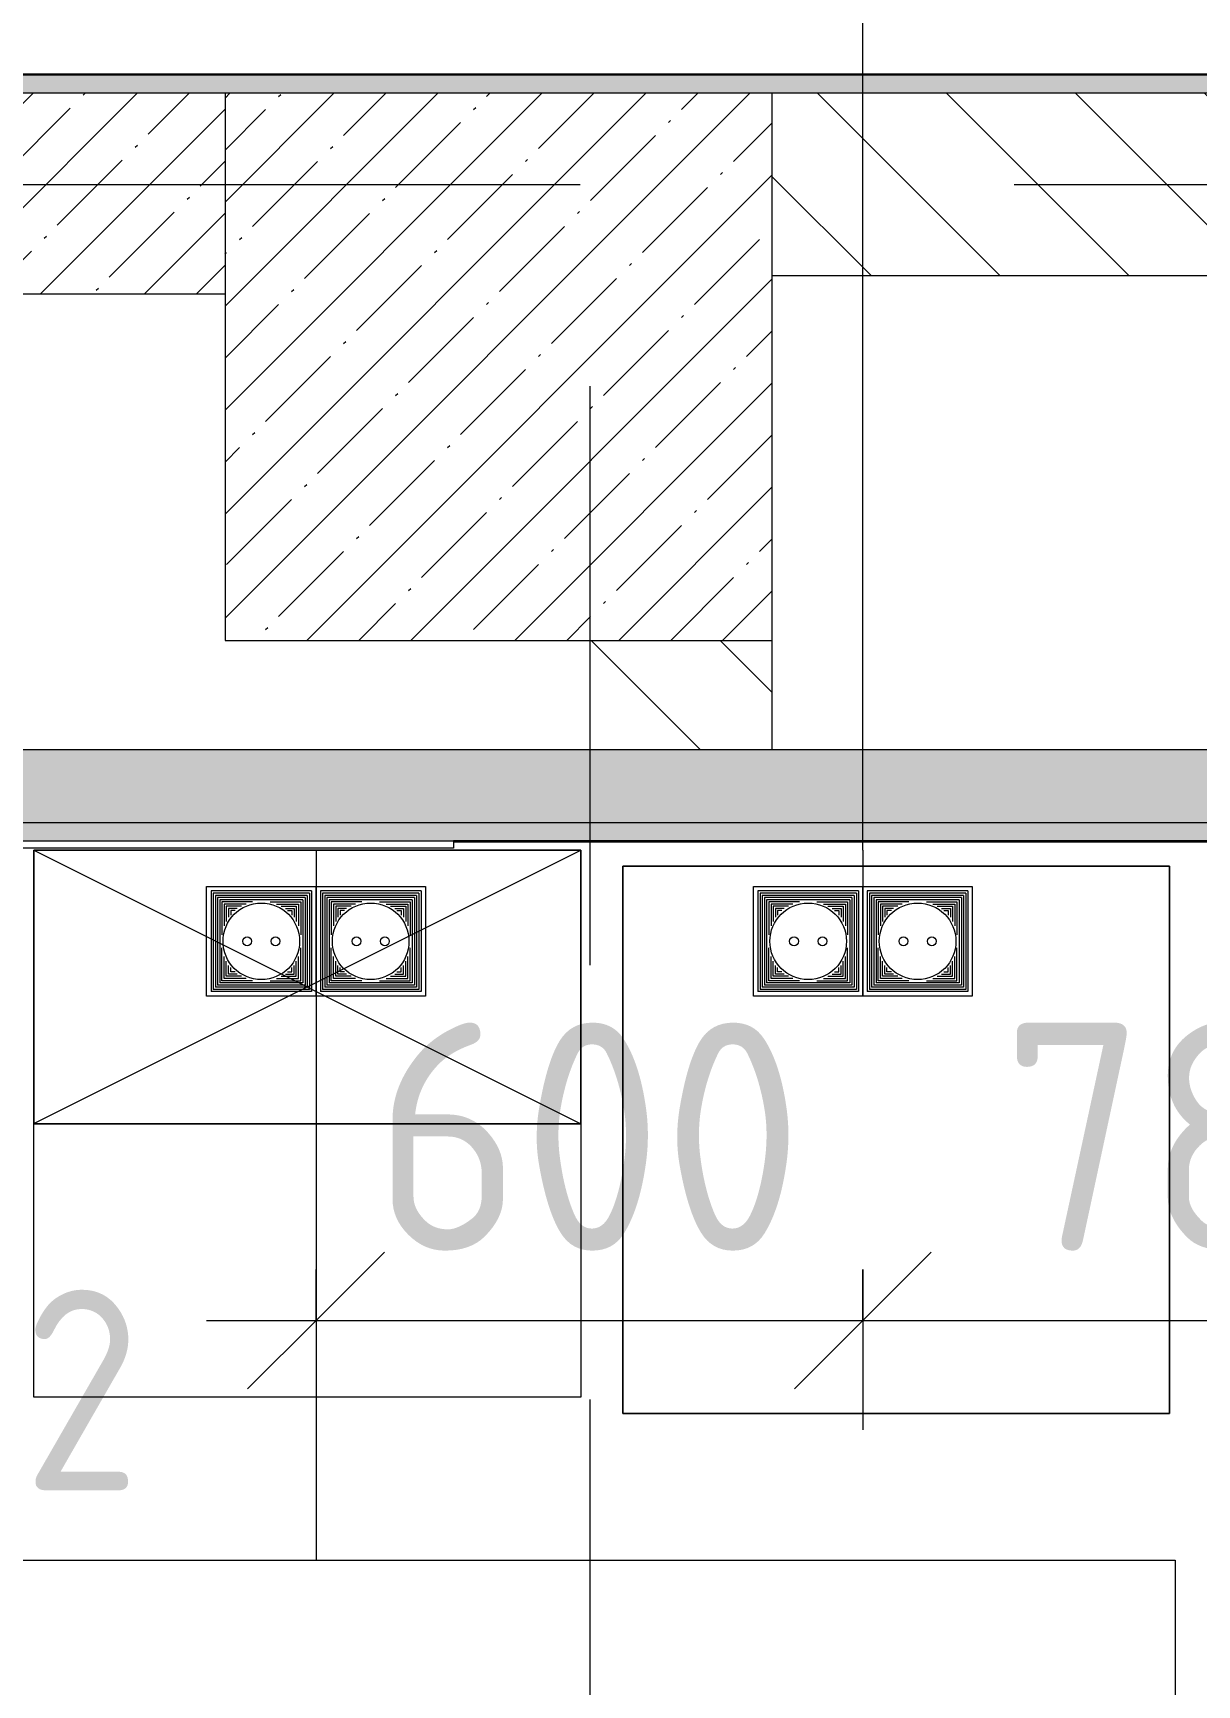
# Model space of a CAD drawing. Header units: millimetres. Extents: x -2911 to 185427, y -8553 to 29000.
# Drawn here: x 28999 to 30276, y 6154 to 7966 of the extents above; entities that cross this region are included whole.
import ezdxf

# ---------------------------------------------------------------- set-up
doc = ezdxf.new("R2010")
doc.units = ezdxf.units.MM
doc.linetypes.add('Осевая', pattern=[3175, 635, -476.25, 1587.5, -476.25])
for name, color, linetype, lineweight in [('A-ANNO-DIMS', 7, 'Continuous', 9), ('A-ANNO-DIMS-100', 7, 'Continuous', 9), ('A-DETL-GENF', 7, 'Continuous', 9), ('A-WALL', 7, 'Continuous', 9), ('E-ELEC-FIXT-IDEN', 7, 'Continuous', 9), ('I-WALL', 7, 'Continuous', 9), ('S-COLS', 7, 'Continuous', 9), ('Оси-2', 7, 'Осевая', 9), ('Электрические приборы', 7, 'Continuous', 9)]:
    doc.layers.add(name, color=color, linetype=linetype, lineweight=lineweight)
for name, color, linetype, lineweight, true_color in [('A-WALL-1', 7, 'Continuous', 9, 0x3c3c3c), ('A-WALL-FNSH-1', 7, 'Continuous', 9, 0x3c3c3c), ('I-FURN-1', 7, 'Continuous', 9, 0xf0f0f0), ('Оси розеток', 7, 'Continuous', 9, 0xff1e23)]:
    doc.layers.add(name, color=color, linetype=linetype, lineweight=lineweight, true_color=true_color)
doc.styles.add('GOST Common', font='GOST_Common.ttf', dxfattribs={"width": 0.9, "height": 220})
doc.styles.add('ISOCPEUR', font='isocpeur.ttf', dxfattribs={"width": 0.9, "height": 250})
doc.dimstyles.new('ISO-2_5_0_9К_БОЛЬШОЙ', dxfattribs={"dimscale": 304.8, "dimtxt": 248.995294, "dimasz": 0.492126, "dimexe": 0.393701, "dimexo": 0.984252, "dimgap": 0, "dimtad": 1, "dimdec": 0, "dimrnd": 10, "dimzin": 0, "dimdsep": 46, "dimtxsty": 'ISOCPEUR', "dimblk1": 'OBLIQUE', "dimblk2": 'OBLIQUE', "dimsah": 1, "dimcen": 0.09, "dimdle": 0.393701, "dimazin": 0, "dimtfac": 1, "dimtdec": 4, "dimtix": 1, "dimtmove": 0, "dimatfit": 3, "dimfxl": 1, "dimtvp": 1, "dimtolj": 1, "dimtzin": 0, "dimarcsym": 2})
pattern_1 = [(135, (0, 0), (-70.71068, -70.71068), [])]
pattern_2 = [(0, (0, 0), (121.92, 30.48), [10.058, -81.382, 10.058, -81.382, -487.68]), (0, (0, 0), (121.92, 30.48), [-182.88, 10.058, -172.822, 10.058, -81.382, -213.36]), (0, (0, 0), (121.92, 30.48), [-457.2, 10.058, -50.902, 10.058, -142.342]), (120, (45.72, 15.24), (-87.356454, 90.345817), [10.058, -81.382, 10.058, -81.382, -487.68]), (120, (45.72, 15.24), (-87.356454, 90.345817), [-182.88, 10.058, -172.822, 10.058, -81.382, -213.36]), (120, (45.72, 15.24), (-87.356454, 90.345817), [-457.2, 10.058, -50.902, 10.058, -142.342]), (240, (60.96, 76.2), (-34.563546, -120.825817), [10.058, -81.382, 10.058, -81.382, -487.68]), (240, (60.96, 76.2), (-34.563546, -120.825817), [-182.88, 10.058, -172.822, 10.058, -81.382, -213.36]), (240, (60.96, 76.2), (-34.563546, -120.825817), [-457.2, 10.058, -50.902, 10.058, -142.342])]

# ---------------------------------------------------------------- blocks, each defined once
blk = doc.blocks.new('BSC_Колонна _Прямоугольная - 600х600-23286269-План размещения напольных электротехнических лючков и розеток 2 этажа в осях 1-12')
at = {"layer": 'S-COLS'}
h = blk.add_hatch(dxfattribs=at)
h.set_pattern_fill('FP_1', color=256, style=0, pattern_type=2)
h.set_pattern_definition([(45, (-29509.74, -7600), (-57.02463, 57.02463), []), (45, (-29452.72, -7600), (-57.02463, 57.02463), [100.806, -20.161, 3.353, -16.808])])
h.paths.add_polyline_path([(-300, -300), (300, -300), (300, 300), (-300, 300), (-300, -89.1)])
for p, q in [((300, 300), (-300, 300)), ((-300, 300), (-300, -300)), ((300, -300), (300, 300)), ((-300, -300), (300, -300))]:
    blk.add_line(p, q, dxfattribs=at)
blk = doc.blocks.new('Холодильник встроенный 1180 мм - 3_9-25480617-План размещения напольных электротехнических лючков и розеток 2 этажа в осях 1-12')
at = {"layer": 'I-FURN-1'}
for p, q in [((305.1, 329.9), (-294.9, 329.9)), ((-294.9, 329.9), (-294.9, -270.1)), ((-294.9, -270.1), (-294.9, 329.9)), ((-294.9, 329.9), (305.1, 329.9)), ((305.1, -270.1), (305.1, 329.9)), ((305.1, 329.9), (305.1, -270.1)), ((-294.9, -270.1), (305.1, -270.1)), ((305.1, -270.1), (-294.9, -270.1))]:
    blk.add_line(p, q, dxfattribs=at)
blk = doc.blocks.new('Шкаф параметрический - 1_137-26238011-План размещения напольных электротехнических лючков и розеток 2 этажа в осях 1-12')
at = {"layer": 'I-FURN-1'}
for p, q in [((0, 0), (0, -300)), ((0, -300), (0, 0)), ((0.2, -299.9), (600, 0)), ((600, 0), (0.2, 0)), ((0.2, 0), (600, 0)), ((600, -300), (600, 0)), ((600, 0), (600, -300)), ((0.2, -0.1), (600, -300)), ((0.2, -300), (600, -300)), ((600, -300), (0.2, -300))]:
    blk.add_line(p, q, dxfattribs=at)
blk = doc.blocks.new('Стол базовый прямоугольный - 1_274а-26238015-План размещения напольных электротехнических лючков и розеток 2 этажа в осях 1-12')
at = {"layer": 'I-FURN-1'}
for p, q in [((-300, 300), (300, 300)), ((-300, -300), (-300, 300)), ((300, 300), (300, -300)), ((300, -300), (-300, -300))]:
    blk.add_line(p, q, dxfattribs=at)
blk = doc.blocks.new('Блок Розеток и Выключателей - Блок Розеток и Выключателей_SK2-27368986-План размещения напольных электротехнических лючков и розеток 2 этажа в осях 1-12')
at = {"layer": 'A-DETL-GENF'}
for p, q in [((-120, -40), (0, -40)), ((-120, -160), (-120, -40)), ((-115.2, -44.8), (-115.2, -155.2)), ((-4.8, -44.8), (-115.2, -44.8)), ((-112.8, -47.2), (-112.8, -152.8)), ((-7.2, -47.2), (-112.8, -47.2)), ((-9.6, -49.6), (-110.4, -49.6)), ((-110.4, -49.6), (-110.4, -150.4)), ((-12, -52), (-108, -52)), ((-108, -52), (-108, -148)), ((-12, -52), (-12, -148)), ((-9.6, -49.6), (-9.6, -150.4)), ((-7.2, -47.2), (-7.2, -152.8)), ((-4.8, -44.8), (-4.8, -155.2)), ((0, -40), (120, -40)), ((0, -160), (0, -40)), ((0, -40), (0, -160)), ((4.8, -44.8), (4.8, -155.2)), ((115.2, -44.8), (4.8, -44.8)), ((7.2, -47.2), (7.2, -152.8)), ((112.8, -47.2), (7.2, -47.2)), ((110.4, -49.6), (9.6, -49.6)), ((9.6, -49.6), (9.6, -150.4)), ((108, -52), (12, -52)), ((12, -52), (12, -148)), ((108, -52), (108, -148)), ((110.4, -49.6), (110.4, -150.4)), ((112.8, -47.2), (112.8, -152.8)), ((115.2, -44.8), (115.2, -155.2)), ((120, -40), (120, -160)), ((-14.4, -54.4), (-105.6, -54.4)), ((-105.6, -54.4), (-105.6, -145.6)), ((-69.6, -56.8), (-103.2, -56.8)), ((-103.2, -56.8), (-103.2, -92.8)), ((-76.8, -59.2), (-100.8, -59.2)), ((-100.8, -59.2), (-100.8, -83.2)), ((-81.6, -61.6), (-98.4, -61.6)), ((-98.4, -61.6), (-98.4, -78.4)), ((-86.4, -64), (-96, -64)), ((-96, -64), (-96, -73.6)), ((-88.8, -66.4), (-93.6, -66.4)), ((-93.6, -66.4), (-93.6, -71.2)), ((-50.4, -56.8), (-16.8, -56.8)), ((-43.2, -59.2), (-19.2, -59.2)), ((-38.4, -61.6), (-21.6, -61.6)), ((-33.6, -64), (-24, -64)), ((-31.2, -66.4), (-26.4, -66.4)), ((-26.4, -66.4), (-26.4, -71.2)), ((-24, -64), (-24, -73.6)), ((-21.6, -61.6), (-21.6, -78.4)), ((-19.2, -59.2), (-19.2, -83.2)), ((-16.8, -56.8), (-16.8, -92.8)), ((-14.4, -54.4), (-14.4, -145.6)), ((105.6, -54.4), (14.4, -54.4)), ((14.4, -54.4), (14.4, -145.6)), ((50.4, -56.8), (16.8, -56.8)), ((16.8, -56.8), (16.8, -92.8)), ((43.2, -59.2), (19.2, -59.2)), ((19.2, -59.2), (19.2, -83.2)), ((38.4, -61.6), (21.6, -61.6)), ((21.6, -61.6), (21.6, -78.4)), ((33.6, -64), (24, -64)), ((24, -64), (24, -73.6)), ((31.2, -66.4), (26.4, -66.4)), ((26.4, -66.4), (26.4, -71.2)), ((69.6, -56.8), (103.2, -56.8)), ((76.8, -59.2), (100.8, -59.2)), ((81.6, -61.6), (98.4, -61.6)), ((86.4, -64), (96, -64)), ((88.8, -66.4), (93.6, -66.4)), ((93.6, -66.4), (93.6, -71.2)), ((96, -64), (96, -73.6)), ((98.4, -61.6), (98.4, -78.4)), ((100.8, -59.2), (100.8, -83.2)), ((103.2, -56.8), (103.2, -92.8)), ((105.6, -54.4), (105.6, -145.6)), ((-103.2, -143.2), (-103.2, -107.2)), ((-16.8, -143.2), (-16.8, -107.2)), ((16.8, -143.2), (16.8, -107.2)), ((103.2, -143.2), (103.2, -107.2)), ((-100.8, -140.8), (-100.8, -116.8)), ((-98.4, -138.4), (-98.4, -121.6)), ((-96, -136), (-96, -126.4)), ((-24, -136), (-24, -126.4)), ((-21.6, -138.4), (-21.6, -121.6)), ((-19.2, -140.8), (-19.2, -116.8)), ((19.2, -140.8), (19.2, -116.8)), ((21.6, -138.4), (21.6, -121.6)), ((24, -136), (24, -126.4)), ((96, -136), (96, -126.4)), ((98.4, -138.4), (98.4, -121.6)), ((100.8, -140.8), (100.8, -116.8)), ((-69.6, -143.2), (-103.2, -143.2)), ((-76.8, -140.8), (-100.8, -140.8)), ((-81.6, -138.4), (-98.4, -138.4)), ((-86.4, -136), (-96, -136)), ((-93.6, -133.6), (-93.6, -128.8)), ((-88.8, -133.6), (-93.6, -133.6)), ((-50.4, -143.2), (-16.8, -143.2)), ((-43.2, -140.8), (-19.2, -140.8)), ((-38.4, -138.4), (-21.6, -138.4)), ((-33.6, -136), (-24, -136)), ((-31.2, -133.6), (-26.4, -133.6)), ((-26.4, -133.6), (-26.4, -128.8)), ((50.4, -143.2), (16.8, -143.2)), ((43.2, -140.8), (19.2, -140.8)), ((38.4, -138.4), (21.6, -138.4)), ((33.6, -136), (24, -136)), ((26.4, -133.6), (26.4, -128.8)), ((31.2, -133.6), (26.4, -133.6)), ((69.6, -143.2), (103.2, -143.2)), ((76.8, -140.8), (100.8, -140.8)), ((81.6, -138.4), (98.4, -138.4)), ((86.4, -136), (96, -136)), ((88.8, -133.6), (93.6, -133.6)), ((93.6, -133.6), (93.6, -128.8)), ((0, -160), (-120, -160)), ((-4.8, -155.2), (-115.2, -155.2)), ((-7.2, -152.8), (-112.8, -152.8)), ((-9.6, -150.4), (-110.4, -150.4)), ((-12, -148), (-108, -148)), ((-14.4, -145.6), (-105.6, -145.6)), ((120, -160), (0, -160)), ((115.2, -155.2), (4.8, -155.2)), ((112.8, -152.8), (7.2, -152.8)), ((110.4, -150.4), (9.6, -150.4)), ((108, -148), (12, -148)), ((105.6, -145.6), (14.4, -145.6))]:
    blk.add_line(p, q, dxfattribs=at)
for centre, radius in [((-60, -100), 42), ((60, -100), 42), ((-75.6, -100), 4.8), ((-44.4, -100), 4.8), ((44.4, -100), 4.8), ((75.6, -100), 4.8)]:
    blk.add_circle(centre, radius, dxfattribs=at)
at = {"layer": 'Оси розеток'}
blk.add_line((0, 0), (0, -40), dxfattribs=at)
blk = doc.blocks.new('Блок Розеток и Выключателей - Блок Розеток и Выключателей_SK2-V142-План размещения напольных электротехнических лючков и розеток 2 этажа в осях 1-12')
at = {"layer": 'A-DETL-GENF'}
for p, q in [((-120, -40), (0, -40)), ((-120, -160), (-120, -40)), ((-115.2, -44.8), (-115.2, -155.2)), ((-4.8, -44.8), (-115.2, -44.8)), ((-112.8, -47.2), (-112.8, -152.8)), ((-7.2, -47.2), (-112.8, -47.2)), ((-9.6, -49.6), (-110.4, -49.6)), ((-110.4, -49.6), (-110.4, -150.4)), ((-12, -52), (-108, -52)), ((-108, -52), (-108, -148)), ((-12, -52), (-12, -148)), ((-9.6, -49.6), (-9.6, -150.4)), ((-7.2, -47.2), (-7.2, -152.8)), ((-4.8, -44.8), (-4.8, -155.2)), ((0, -40), (120, -40)), ((0, -160), (0, -40)), ((0, -40), (0, -160)), ((4.8, -44.8), (4.8, -155.2)), ((115.2, -44.8), (4.8, -44.8)), ((7.2, -47.2), (7.2, -152.8)), ((112.8, -47.2), (7.2, -47.2)), ((110.4, -49.6), (9.6, -49.6)), ((9.6, -49.6), (9.6, -150.4)), ((108, -52), (12, -52)), ((12, -52), (12, -148)), ((108, -52), (108, -148)), ((110.4, -49.6), (110.4, -150.4)), ((112.8, -47.2), (112.8, -152.8)), ((115.2, -44.8), (115.2, -155.2)), ((120, -40), (120, -160)), ((-14.4, -54.4), (-105.6, -54.4)), ((-105.6, -54.4), (-105.6, -145.6)), ((-69.6, -56.8), (-103.2, -56.8)), ((-103.2, -56.8), (-103.2, -92.8)), ((-76.8, -59.2), (-100.8, -59.2)), ((-100.8, -59.2), (-100.8, -83.2)), ((-81.6, -61.6), (-98.4, -61.6)), ((-98.4, -61.6), (-98.4, -78.4)), ((-86.4, -64), (-96, -64)), ((-96, -64), (-96, -73.6)), ((-88.8, -66.4), (-93.6, -66.4)), ((-93.6, -66.4), (-93.6, -71.2)), ((-50.4, -56.8), (-16.8, -56.8)), ((-43.2, -59.2), (-19.2, -59.2)), ((-38.4, -61.6), (-21.6, -61.6)), ((-33.6, -64), (-24, -64)), ((-31.2, -66.4), (-26.4, -66.4)), ((-26.4, -66.4), (-26.4, -71.2)), ((-24, -64), (-24, -73.6)), ((-21.6, -61.6), (-21.6, -78.4)), ((-19.2, -59.2), (-19.2, -83.2)), ((-16.8, -56.8), (-16.8, -92.8)), ((-14.4, -54.4), (-14.4, -145.6)), ((105.6, -54.4), (14.4, -54.4)), ((14.4, -54.4), (14.4, -145.6)), ((50.4, -56.8), (16.8, -56.8)), ((16.8, -56.8), (16.8, -92.8)), ((43.2, -59.2), (19.2, -59.2)), ((19.2, -59.2), (19.2, -83.2)), ((38.4, -61.6), (21.6, -61.6)), ((21.6, -61.6), (21.6, -78.4)), ((33.6, -64), (24, -64)), ((24, -64), (24, -73.6)), ((31.2, -66.4), (26.4, -66.4)), ((26.4, -66.4), (26.4, -71.2)), ((69.6, -56.8), (103.2, -56.8)), ((76.8, -59.2), (100.8, -59.2)), ((81.6, -61.6), (98.4, -61.6)), ((86.4, -64), (96, -64)), ((88.8, -66.4), (93.6, -66.4)), ((93.6, -66.4), (93.6, -71.2)), ((96, -64), (96, -73.6)), ((98.4, -61.6), (98.4, -78.4)), ((100.8, -59.2), (100.8, -83.2)), ((103.2, -56.8), (103.2, -92.8)), ((105.6, -54.4), (105.6, -145.6)), ((-103.2, -143.2), (-103.2, -107.2)), ((-16.8, -143.2), (-16.8, -107.2)), ((16.8, -143.2), (16.8, -107.2)), ((103.2, -143.2), (103.2, -107.2)), ((-100.8, -140.8), (-100.8, -116.8)), ((-98.4, -138.4), (-98.4, -121.6)), ((-96, -136), (-96, -126.4)), ((-24, -136), (-24, -126.4)), ((-21.6, -138.4), (-21.6, -121.6)), ((-19.2, -140.8), (-19.2, -116.8)), ((19.2, -140.8), (19.2, -116.8)), ((21.6, -138.4), (21.6, -121.6)), ((24, -136), (24, -126.4)), ((96, -136), (96, -126.4)), ((98.4, -138.4), (98.4, -121.6)), ((100.8, -140.8), (100.8, -116.8)), ((-69.6, -143.2), (-103.2, -143.2)), ((-76.8, -140.8), (-100.8, -140.8)), ((-81.6, -138.4), (-98.4, -138.4)), ((-86.4, -136), (-96, -136)), ((-93.6, -133.6), (-93.6, -128.8)), ((-88.8, -133.6), (-93.6, -133.6)), ((-50.4, -143.2), (-16.8, -143.2)), ((-43.2, -140.8), (-19.2, -140.8)), ((-38.4, -138.4), (-21.6, -138.4)), ((-33.6, -136), (-24, -136)), ((-31.2, -133.6), (-26.4, -133.6)), ((-26.4, -133.6), (-26.4, -128.8)), ((50.4, -143.2), (16.8, -143.2)), ((43.2, -140.8), (19.2, -140.8)), ((38.4, -138.4), (21.6, -138.4)), ((33.6, -136), (24, -136)), ((26.4, -133.6), (26.4, -128.8)), ((31.2, -133.6), (26.4, -133.6)), ((69.6, -143.2), (103.2, -143.2)), ((76.8, -140.8), (100.8, -140.8)), ((81.6, -138.4), (98.4, -138.4)), ((86.4, -136), (96, -136)), ((88.8, -133.6), (93.6, -133.6)), ((93.6, -133.6), (93.6, -128.8)), ((0, -160), (-120, -160)), ((-4.8, -155.2), (-115.2, -155.2)), ((-7.2, -152.8), (-112.8, -152.8)), ((-9.6, -150.4), (-110.4, -150.4)), ((-12, -148), (-108, -148)), ((-14.4, -145.6), (-105.6, -145.6)), ((120, -160), (0, -160)), ((115.2, -155.2), (4.8, -155.2)), ((112.8, -152.8), (7.2, -152.8)), ((110.4, -150.4), (9.6, -150.4)), ((108, -148), (12, -148)), ((105.6, -145.6), (14.4, -145.6))]:
    blk.add_line(p, q, dxfattribs=at)
for centre, radius in [((-60, -100), 42), ((60, -100), 42), ((-75.6, -100), 4.8), ((-44.4, -100), 4.8), ((44.4, -100), 4.8), ((75.6, -100), 4.8)]:
    blk.add_circle(centre, radius, dxfattribs=at)
at = {"layer": 'Оси розеток'}
for p, q in [((0, 0), (0, -17.7)), ((0, -17.7), (0, -40))]:
    blk.add_line(p, q, dxfattribs=at)
blk = doc.blocks.new('DIMBLOCK43-План размещения напольных электротехнических лючков и розеток 2 этажа в осях 1-12')
at = {"layer": 'A-ANNO-DIMS-100', "lineweight": 20}
for p, q in [((29309.3, 6554.2), (29384.3, 6629.2)), ((29909.3, 6554.2), (29984.3, 6629.2)), ((29309.3, 6554.2), (29234.3, 6479.2)), ((29909.3, 6554.2), (29834.3, 6479.2))]:
    blk.add_line(p, q, dxfattribs=at)
at = {"layer": 'A-ANNO-DIMS-100'}
for p, q in [((29309.3, 6610), (29309.3, 6434.2)), ((29309.3, 6554.2), (29309.3, 6610)), ((29909.3, 6610), (29909.3, 6434.2)), ((29909.3, 6554.2), (29909.3, 6610)), ((29189.3, 6554.2), (29909.3, 6554.2))]:
    blk.add_line(p, q, dxfattribs=at)
at = {"layer": 'A-ANNO-DIMS-100', "color": 0, "insert": (29372.3, 6880.8), "char_height": 250, "width": 568.858, "attachment_point": 1, "line_spacing_factor": 1.149209, "style": 'ISOCPEUR'}
blk.add_mtext('600', dxfattribs=at)
blk = doc.blocks.new('_Oblique')
at = {"color": 0, "linetype": 'ByBlock', "lineweight": -2}
blk.add_line((-0.5, -0.5), (0.5, 0.5), dxfattribs=at)
blk = doc.blocks.new('DIMBLOCK44-План размещения напольных электротехнических лючков и розеток 2 этажа в осях 1-12')
at = {"layer": 'A-ANNO-DIMS-100'}
for p, q in [((30689, 6490.5), (30689, 6674.2)), ((29909.3, 6610), (29909.3, 6434.2)), ((29909.3, 6554.2), (29909.3, 6610)), ((29909.3, 6554.2), (30809, 6554.2)), ((30689, 6554.2), (30689, 6490.5))]:
    blk.add_line(p, q, dxfattribs=at)
at = {"layer": 'A-ANNO-DIMS-100', "lineweight": 20}
for p, q in [((29909.3, 6554.2), (29984.3, 6629.2)), ((30689, 6554.2), (30764, 6629.2)), ((29909.3, 6554.2), (29834.3, 6479.2)), ((30689, 6554.2), (30614, 6479.2))]:
    blk.add_line(p, q, dxfattribs=at)
at = {"layer": 'A-ANNO-DIMS-100', "color": 0, "insert": (30062.1, 6880.8), "char_height": 250, "width": 568.858, "attachment_point": 1, "line_spacing_factor": 1.149209, "style": 'ISOCPEUR'}
blk.add_mtext('780', dxfattribs=at)

msp = doc.modelspace()

# ---------------------------------------------------------------- hatches: boundary and pattern name
at = {"layer": 'I-WALL'}
h = msp.add_hatch(dxfattribs=at)
h.set_pattern_fill('FP_87', color=256, style=0, pattern_type=2)
h.set_pattern_definition(pattern_2)
h.paths.add_polyline_path([(30910, 7900), (30930, 7900), (30930, 7920), (27460, 7920), (27460, 7908), (27490, 7908), (27490, 7900), (30633.9, 7900)])
h.paths.add_polyline_path([(26160, 7900), (26330, 7900), (26330, 7908), (26360, 7908), (26360, 7920), (24370, 7920), (24370, 7900), (25560, 7900)])
h.paths.add_polyline_path([(22930, 7900), (22930, 7920), (20210, 7920), (20210, 7900), (22677.9, 7900)])
h = msp.add_hatch(dxfattribs=at)
h.set_pattern_fill('FP_15', color=256, style=0, pattern_type=2)
h.set_pattern_definition([(45, (0, 0), (-57.02463, 57.02463), []), (45, (57.025, 0), (-57.02463, 57.02463), [100.806, -20.161, 3.353, -16.808])])
h.paths.add_polyline_path([(29209.7, 7680), (29209.7, 7900), (27460, 7900), (27460, 7680), (28140, 7680)])
h.paths.add_polyline_path([(26180, 7680), (26360, 7680), (26360, 7900), (26160, 7900), (26160, 7680)])
h = msp.add_hatch(dxfattribs=at)
h.set_pattern_fill('FP_11', color=256, style=0, pattern_type=2)
h.set_pattern_definition(pattern_1)
h.paths.add_polyline_path([(30710, 7700), (30910, 7700), (30910, 7900), (29809.7, 7900), (29809.7, 7700), (30633.9, 7700)])
h = msp.add_hatch(dxfattribs=at)
h.set_pattern_fill('FP_11', color=256, style=0, pattern_type=2)
h.set_pattern_definition(pattern_1)
h.paths.add_polyline_path([(29809.7, 7180), (29809.7, 7300), (29609.7, 7300), (29609.7, 7180)])
h = msp.add_hatch(dxfattribs=at)
h.set_pattern_fill('FP_40', color=256, style=0, pattern_type=2)
h.set_pattern_definition([(135, (0, 0), (-75.43415, -75.43415), [106.68, -17.78, 3.556, -17.78]), (135, (0, 75.39), (-75.43415, -75.43415), []), (50, (0, 0), (127.5292, -11.15758), [13.335, -146.685]), (355, (0, 0), (-24.66966, 133.74), [10.668, -117.348]), (100.451, (10.63, -0.93), (102.85973, 122.5818), [11.333, -124.663]), (46.184, (0, 35.56), (189.75516, -29.4304), [20.002, -220.027]), (96.636, (15.81, 33.1), (166.1822, 173.1996), [17, -186.995]), (351.184, (0, 35.56), (166.1839, 173.1976), [16.002, -176.022]), (21, (17.78, 26.67), (106.13027, -71.58603), [13.335, -146.685]), (326, (17.78, 26.67), (43.2619, 128.93175), [10.668, -117.348]), (71.451, (26.62, 20.7), (149.39198, 57.34505), [11.333, -124.663]), (37.5, (0, 0), (2.16223, 59.18836), [3.353, -112.573, 3.353, -115.773, -117.792]), (37.5, (0, 0), (2.16223, 59.18836), [-235.052, 3.353, -114.44]), (7.5, (0, 0), (46.77386, 70.12615), [3.353, -64.567, 3.353, -109.906, -44.894]), (7.5, (0, 0), (46.77386, 70.12615), [-181.178, 3.353, -41.542]), (327.5, (-39.65, 0), (94.91367, -4.01009), [3.353, -41.097, 3.353, -135.331, -184.023]), (327.5, (-39.65, 0), (94.91367, -4.01009), [-183.134, 3.353, -180.67]), (317.5, (-57.43, 0), (103.69057, 17.79882), [3.353, -54.432, 3.353, -88.748, -130.683]), (317.5, (-57.43, 0), (103.69057, 17.79882), [-149.885, 3.353, -127.33])])
h.paths.add_polyline_path([(30633.9, 7100), (30710, 7100), (30710, 7180), (27760, 7180), (27760, 7100), (29307.9, 7100)])
h = msp.add_hatch(dxfattribs=at)
h.set_pattern_fill('FP_87', color=256, style=0, pattern_type=2)
h.set_pattern_definition(pattern_2)
h.paths.add_polyline_path([(30689, 7080), (30690, 7080), (30690, 7100), (27660, 7100), (27660, 7080), (30633.9, 7080)])

# ---------------------------------------------------------------- linework, layer by layer
at = {"layer": 'A-WALL'}
for p, q in [((29209.7, 7920), (29209.7, 7921)), ((29209.7, 7900), (27490, 7900)), ((30710, 7100), (27680, 7100)), ((30690, 7080), (29460, 7080))]:
    msp.add_line(p, q, dxfattribs=at)
at = {"layer": 'A-WALL-1'}
for p, q in [((30930, 7920), (27460, 7920)), ((30910, 7900), (29809.7, 7900)), ((29809.7, 7700), (30710, 7700)), ((27680, 7680), (29209.7, 7680)), ((29609.7, 7300), (29609.7, 7180)), ((29809.7, 7180), (29809.7, 7300)), ((30710, 7180), (28759.7, 7180))]:
    msp.add_line(p, q, dxfattribs=at)
at = {"layer": 'A-WALL-FNSH-1'}
for p, q in [((30931, 7921), (27460, 7921)), ((29460, 7079), (30689, 7079))]:
    msp.add_line(p, q, dxfattribs=at)
at = {"layer": 'E-ELEC-FIXT-IDEN'}
for p, q in [((29909.3, 7070), (29909.3, 8077)), ((29309.3, 6910), (29309.3, 6291.3))]:
    msp.add_line(p, q, dxfattribs=at)
at = {"layer": 'E-ELEC-FIXT-IDEN', "flags": 128}
msp.add_lwpolyline([(28366.9, 6291.3), (30251.7, 6291.3), (30251.7, 5000.3), (28366.9, 5000.3)], close=True, dxfattribs=at)
at = {"layer": 'I-WALL'}
for p, q in [((27659.5, 7080), (29460, 7080)), ((29460, 7072), (27659.5, 7072)), ((29460, 7079), (29460, 7072))]:
    msp.add_line(p, q, dxfattribs=at)
at = {"layer": 'Оси-2'}
for p, q in [((29610, 593.7), (29610, 24898.1)), ((389, 7800), (35990, 7800))]:
    msp.add_line(p, q, dxfattribs=at)

# ---------------------------------------------------------------- block references
at = {"layer": 'I-FURN-1'}
for name, p in [('Шкаф параметрический - 1_137-26238011-План размещения напольных электротехнических лючков и розеток 2 этажа в осях 1-12', (28999.7, 7070)), ('Холодильник встроенный 1180 мм - 3_9-25480617-План размещения напольных электротехнических лючков и розеток 2 этажа в осях 1-12', (29940.7, 6722.4))]:
    msp.add_blockref(name, p, dxfattribs=at)
at = {"layer": 'I-FURN-1', "rotation": 180}
msp.add_blockref('Стол базовый прямоугольный - 1_274а-26238015-План размещения напольных электротехнических лючков и розеток 2 этажа в осях 1-12', (29299.9, 6770), dxfattribs=at)
at = {"layer": 'S-COLS'}
msp.add_blockref('BSC_Колонна _Прямоугольная - 600х600-23286269-План размещения напольных электротехнических лючков и розеток 2 этажа в осях 1-12', (29509.7, 7600), dxfattribs=at)
at = {"layer": 'Электрические приборы'}
for name, p in [('Блок Розеток и Выключателей - Блок Розеток и Выключателей_SK2-27368986-План размещения напольных электротехнических лючков и розеток 2 этажа в осях 1-12', (29309.3, 7070)), ('Блок Розеток и Выключателей - Блок Розеток и Выключателей_SK2-V142-План размещения напольных электротехнических лючков и розеток 2 этажа в осях 1-12', (29909.3, 7070))]:
    msp.add_blockref(name, p, dxfattribs=at)

# ---------------------------------------------------------------- texts
at = {"layer": 'E-ELEC-FIXT-IDEN', "insert": (28554.1, 6587.9), "char_height": 220, "width": 707.088, "attachment_point": 1, "style": 'GOST Common'}
msp.add_mtext('SK-2', dxfattribs=at)

# ---------------------------------------------------------------- dimensions: what is measured, and where the dimension line sits
at = {"layer": 'A-ANNO-DIMS'}
for base, p1, p2, override, picture, middle in [((29909.3, 6554.2), (29309.3, 6910), (29909.3, 6910), {"dimpost": '<>', "dimfxl": 600}, 'DIMBLOCK43-План размещения напольных электротехнических лючков и розеток 2 этажа в осях 1-12', (29609.3, 6679.2)), ((30689, 6554.2), (29909.3, 6910), (30689, 6790.5), {"dimpost": '<>', "dimfxl": 788.767495}, 'DIMBLOCK44-План размещения напольных электротехнических лючков и розеток 2 этажа в осях 1-12', (30299.2, 6679.2))]:
    dim = msp.add_linear_dim(base=base, p1=p1, p2=p2, dimstyle='ISO-2_5_0_9К_БОЛЬШОЙ', override=override, dxfattribs=at)
    dim.commit()
    dim.dimension.update_dxf_attribs({"geometry": picture, "text_midpoint": middle})

doc.saveas('drawing.dxf')
